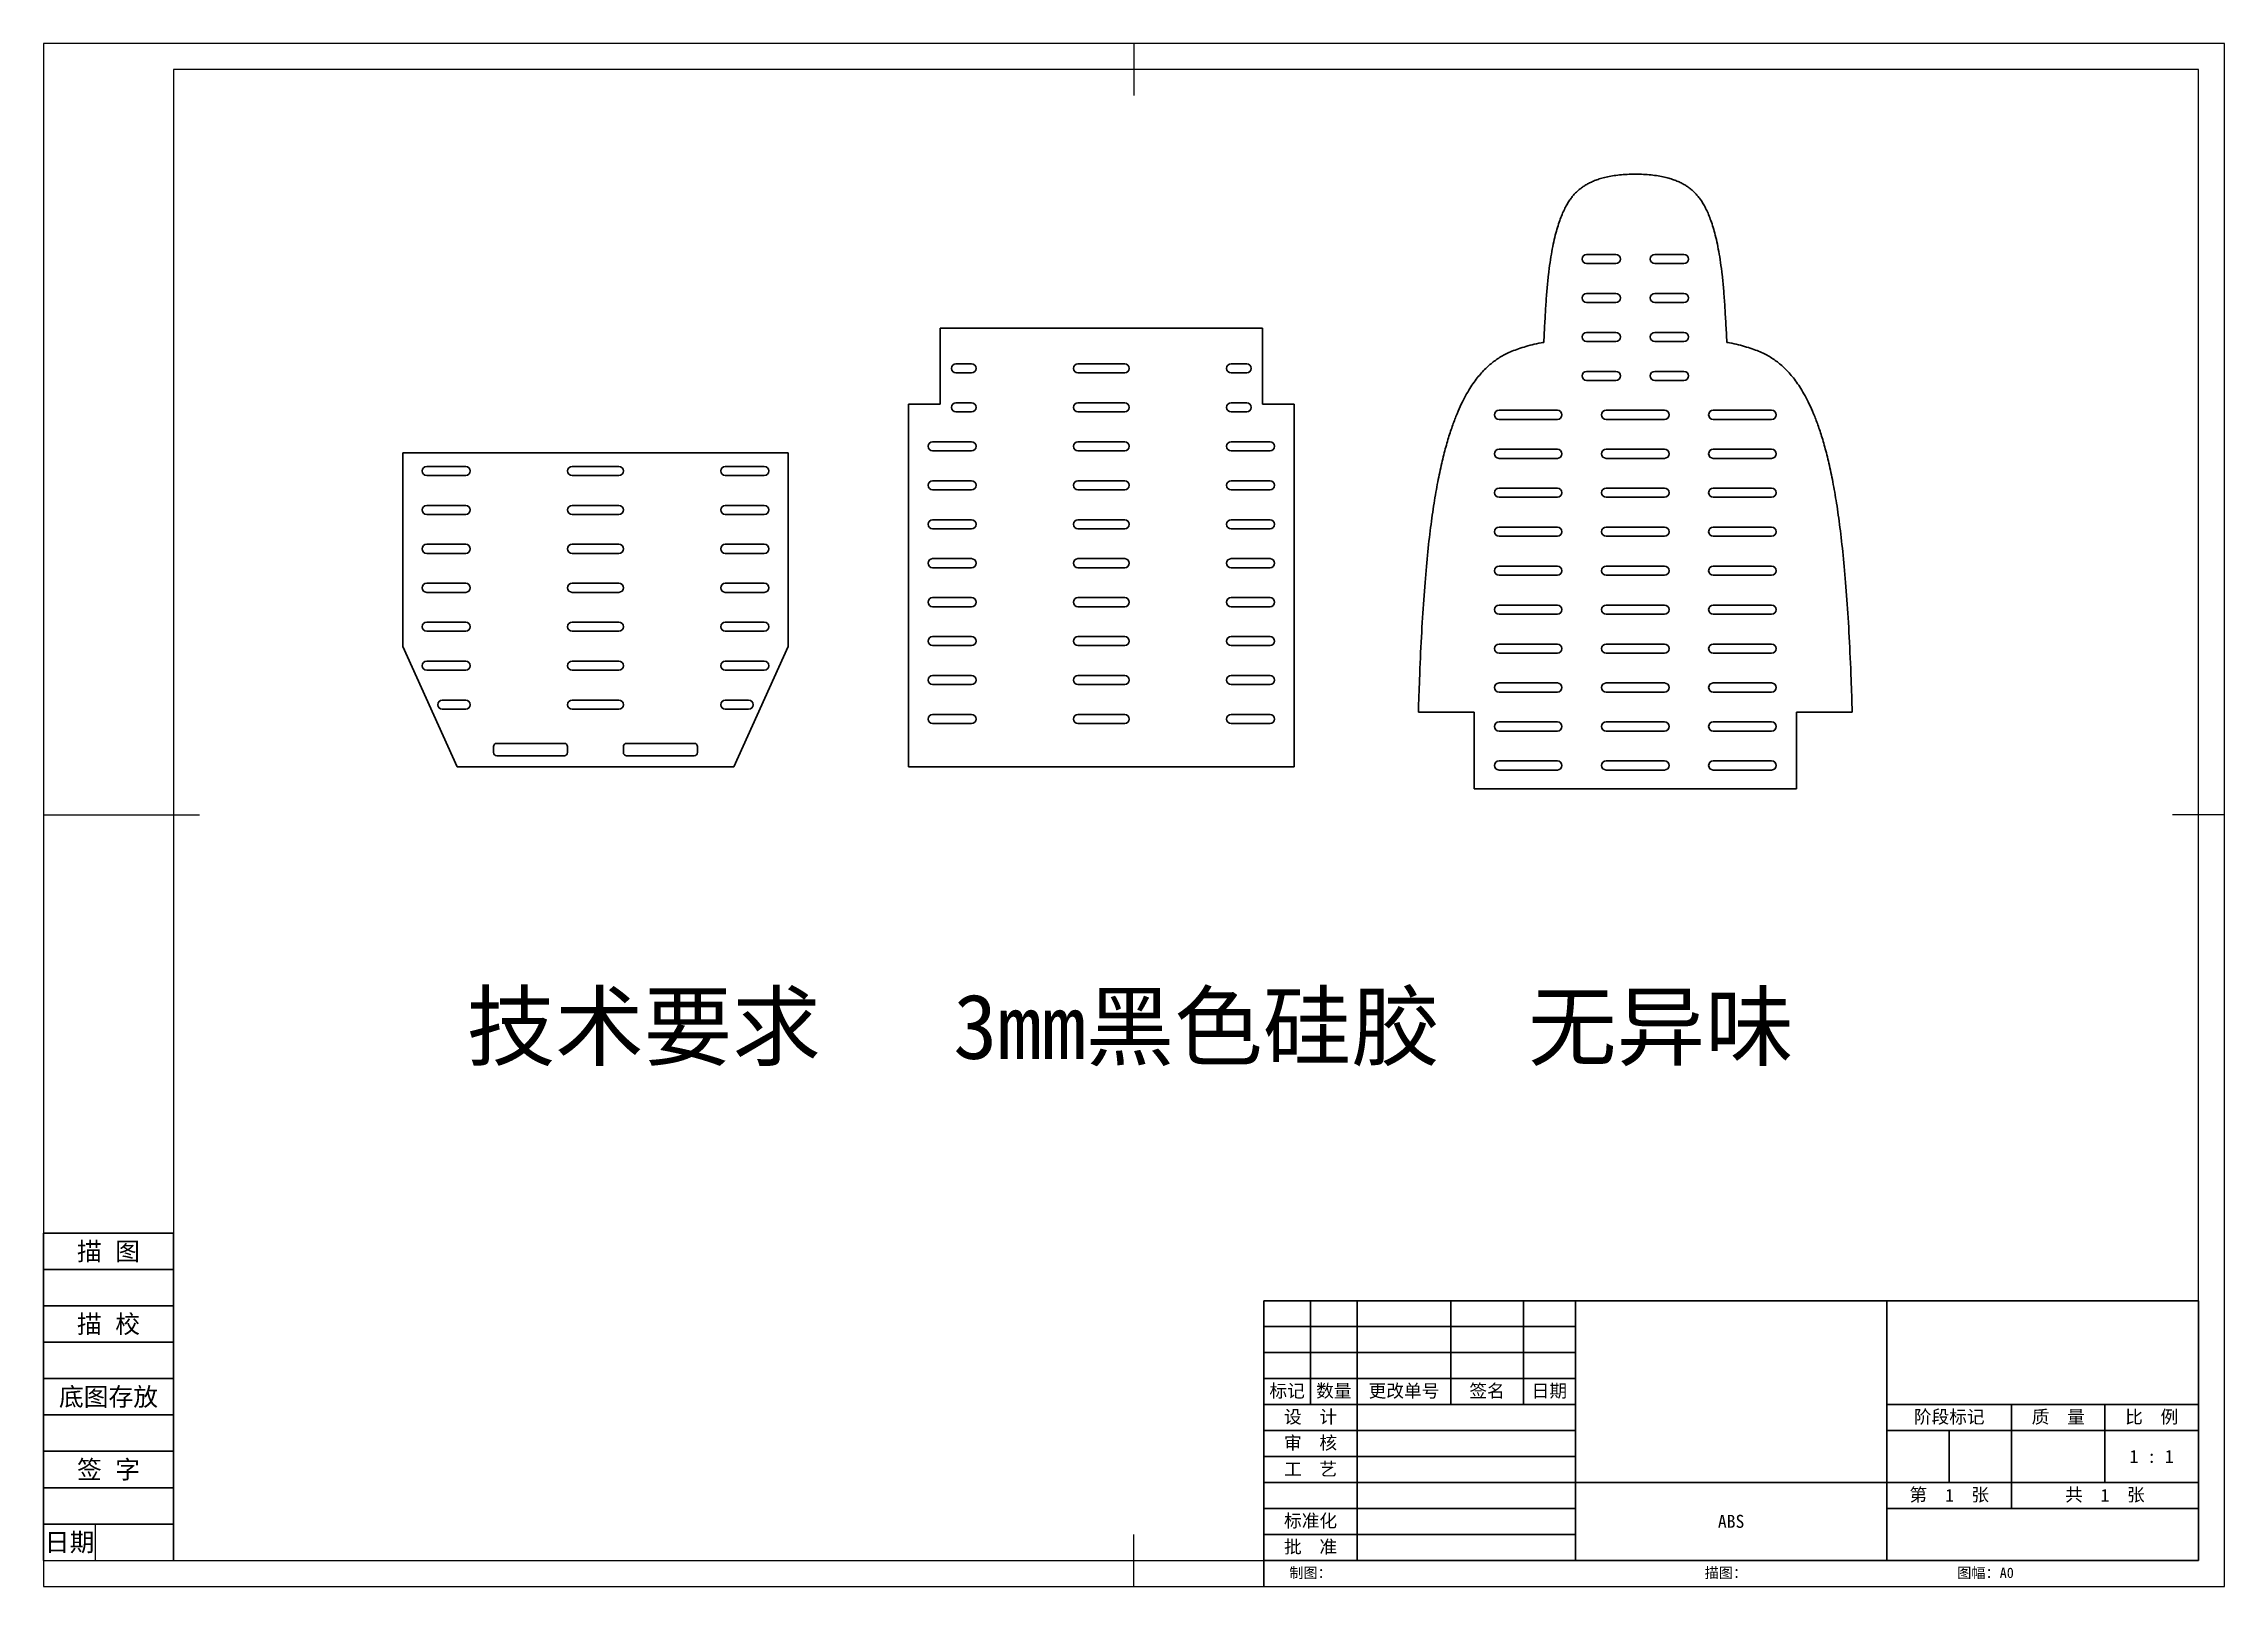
# Model space of a CAD drawing. Header units: inches. Extents: x 28126 to 31486, y -1219 to 1157.
import ezdxf

# ---------------------------------------------------------------- set-up
doc = ezdxf.new("R2010")
doc.units = ezdxf.units.IN
doc.layers.get('0').update_dxf_attribs({"lineweight": 30})
doc.layers.add('00_SPI-JTAG转接盒_DXF_FORMAT', color=7, linetype='Continuous')
doc.layers.add('尺寸线', color=3, linetype='Continuous')
doc.layers.add('粗实线', color=7, linetype='Continuous', lineweight=30)
doc.styles.get("Standard").update_dxf_attribs({"font": ''})
doc.styles.add('TEXTSTYLE_2', font='mhsuglm.ttf')
doc.styles.get('Standard').set_extended_font_data('SimSun')

msp = doc.modelspace()

# ---------------------------------------------------------------- linework, layer by layer
at = {"color": 7, "linetype": 'Continuous'}
for p, q in [((30548.3, 831.9), (30503.3, 831.9)), ((30548.3, 817.9), (30503.3, 817.9)), ((30653.3, 831.9), (30608.3, 831.9)), ((30653.3, 817.9), (30608.3, 817.9)), ((30548.3, 771.9), (30503.3, 771.9)), ((30548.3, 757.9), (30503.3, 757.9)), ((30653.3, 771.9), (30608.3, 771.9)), ((30653.3, 757.9), (30608.3, 757.9)), ((29507.1, 718.4), (30004.1, 718.4)), ((29507.1, 601.2), (29507.1, 718.4)), ((30004.1, 601.2), (30004.1, 718.4)), ((30548.3, 711.9), (30503.3, 711.9)), ((30653.3, 711.9), (30608.3, 711.9)), ((30548.3, 697.9), (30503.3, 697.9)), ((30653.3, 697.9), (30608.3, 697.9)), ((29555.6, 663.4), (29531.6, 663.4)), ((29555.6, 649.4), (29531.6, 649.4)), ((29791.6, 663.4), (29719.5, 663.4)), ((29791.6, 649.4), (29719.5, 649.4)), ((29979.6, 663.4), (29955.6, 663.4)), ((29979.6, 649.4), (29955.6, 649.4)), ((30548.3, 651.9), (30503.3, 651.9)), ((30653.3, 651.9), (30608.3, 651.9)), ((30548.3, 637.9), (30503.3, 637.9)), ((30653.3, 637.9), (30608.3, 637.9)), ((29458.6, 42.8), (29458.6, 601.2)), ((29507.1, 601.2), (29458.6, 601.2)), ((29555.6, 603.4), (29531.6, 603.4)), ((29555.6, 589.4), (29531.6, 589.4)), ((29791.6, 603.4), (29719.5, 603.4)), ((29791.6, 589.4), (29719.5, 589.4)), ((29979.6, 603.4), (29955.6, 603.4)), ((29979.6, 589.4), (29955.6, 589.4)), ((30052.6, 601.2), (30004.1, 601.2)), ((30052.6, 601.2), (30052.6, 42.8)), ((30458.3, 591.9), (30368.3, 591.9)), ((30458.3, 577.9), (30368.3, 577.9)), ((30623.3, 591.9), (30533.3, 591.9)), ((30623.3, 577.9), (30533.3, 577.9)), ((30788.3, 591.9), (30698.3, 591.9)), ((30788.3, 577.9), (30698.3, 577.9)), ((29555.6, 543.4), (29495.6, 543.4)), ((29791.6, 543.4), (29719.5, 543.4)), ((30015.6, 543.4), (29955.6, 543.4)), ((28679.2, 228.1), (28679.2, 526.3)), ((29273.2, 526.3), (28679.2, 526.3)), ((28776.2, 505.5), (28716.2, 505.5)), ((29012.2, 505.5), (28940.2, 505.5)), ((29236.2, 505.5), (29176.2, 505.5)), ((29273.2, 526.3), (29273.2, 228.1)), ((29555.6, 529.4), (29495.6, 529.4)), ((29791.6, 529.4), (29719.5, 529.4)), ((30015.6, 529.4), (29955.6, 529.4)), ((30458.3, 531.9), (30368.3, 531.9)), ((30458.3, 517.9), (30368.3, 517.9)), ((30623.3, 531.9), (30533.3, 531.9)), ((30623.3, 517.9), (30533.3, 517.9)), ((30788.3, 531.9), (30698.3, 531.9)), ((30788.3, 517.9), (30698.3, 517.9)), ((28776.2, 491.5), (28716.2, 491.5)), ((29012.2, 491.5), (28940.2, 491.5)), ((29236.2, 491.5), (29176.2, 491.5)), ((29555.6, 483.4), (29495.6, 483.4)), ((29791.6, 483.4), (29719.5, 483.4)), ((30015.6, 483.4), (29955.6, 483.4)), ((30458.3, 471.9), (30368.3, 471.9)), ((30623.3, 471.9), (30533.3, 471.9)), ((30788.3, 471.9), (30698.3, 471.9)), ((28776.2, 445.5), (28716.2, 445.5)), ((29012.2, 445.5), (28940.2, 445.5)), ((29236.2, 445.5), (29176.2, 445.5)), ((29555.6, 469.4), (29495.6, 469.4)), ((29791.6, 469.4), (29719.5, 469.4)), ((30015.6, 469.4), (29955.6, 469.4)), ((30458.3, 457.9), (30368.3, 457.9)), ((30623.3, 457.9), (30533.3, 457.9)), ((30788.3, 457.9), (30698.3, 457.9)), ((28776.2, 431.5), (28716.2, 431.5)), ((29012.2, 431.5), (28940.2, 431.5)), ((29236.2, 431.5), (29176.2, 431.5)), ((29555.6, 423.4), (29495.6, 423.4)), ((29555.6, 409.4), (29495.6, 409.4)), ((29791.6, 423.4), (29719.5, 423.4)), ((29791.6, 409.4), (29719.5, 409.4)), ((30015.6, 423.4), (29955.6, 423.4)), ((30015.6, 409.4), (29955.6, 409.4)), ((30458.3, 411.9), (30368.3, 411.9)), ((30623.3, 411.9), (30533.3, 411.9)), ((30788.3, 411.9), (30698.3, 411.9)), ((28776.2, 385.5), (28716.2, 385.5)), ((28776.2, 371.5), (28716.2, 371.5)), ((29012.2, 385.5), (28940.2, 385.5)), ((29012.2, 371.5), (28940.2, 371.5)), ((29236.2, 385.5), (29176.2, 385.5)), ((29236.2, 371.5), (29176.2, 371.5)), ((30458.3, 397.9), (30368.3, 397.9)), ((30623.3, 397.9), (30533.3, 397.9)), ((30788.3, 397.9), (30698.3, 397.9)), ((29555.6, 363.4), (29495.6, 363.4)), ((29555.6, 349.4), (29495.6, 349.4)), ((29791.6, 363.4), (29719.5, 363.4)), ((29791.6, 349.4), (29719.5, 349.4)), ((30015.6, 363.4), (29955.6, 363.4)), ((30015.6, 349.4), (29955.6, 349.4)), ((30458.3, 351.9), (30368.3, 351.9)), ((30458.3, 337.9), (30368.3, 337.9)), ((30623.3, 351.9), (30533.3, 351.9)), ((30623.3, 337.9), (30533.3, 337.9)), ((30788.3, 351.9), (30698.3, 351.9)), ((30788.3, 337.9), (30698.3, 337.9)), ((28776.2, 325.5), (28716.2, 325.5)), ((28776.2, 311.5), (28716.2, 311.5)), ((29012.2, 325.5), (28940.2, 325.5)), ((29012.2, 311.5), (28940.2, 311.5)), ((29236.2, 325.5), (29176.2, 325.5)), ((29236.2, 311.5), (29176.2, 311.5)), ((29555.6, 303.4), (29495.6, 303.4)), ((29791.6, 303.4), (29719.5, 303.4)), ((30015.6, 303.4), (29955.6, 303.4)), ((29555.6, 289.4), (29495.6, 289.4)), ((29791.6, 289.4), (29719.5, 289.4)), ((30015.6, 289.4), (29955.6, 289.4)), ((30458.3, 291.9), (30368.3, 291.9)), ((30458.3, 277.9), (30368.3, 277.9)), ((30623.3, 291.9), (30533.3, 291.9)), ((30623.3, 277.9), (30533.3, 277.9)), ((30788.3, 291.9), (30698.3, 291.9)), ((30788.3, 277.9), (30698.3, 277.9)), ((28776.2, 265.5), (28716.2, 265.5)), ((28776.2, 251.5), (28716.2, 251.5)), ((29012.2, 265.5), (28940.2, 265.5)), ((29012.2, 251.5), (28940.2, 251.5)), ((29236.2, 265.5), (29176.2, 265.5)), ((29236.2, 251.5), (29176.2, 251.5)), ((29555.6, 243.4), (29495.6, 243.4)), ((29791.6, 243.4), (29719.5, 243.4)), ((30015.6, 243.4), (29955.6, 243.4)), ((28763.1, 42.9), (28679.2, 228.1)), ((28776.2, 205.5), (28716.2, 205.5)), ((29012.2, 205.5), (28940.2, 205.5)), ((29236.2, 205.5), (29176.2, 205.5)), ((29273.2, 228.1), (29189.3, 42.9)), ((29555.6, 229.4), (29495.6, 229.4)), ((29791.6, 229.4), (29719.5, 229.4)), ((30015.6, 229.4), (29955.6, 229.4)), ((30458.3, 231.9), (30368.3, 231.9)), ((30458.3, 217.9), (30368.3, 217.9)), ((30623.3, 231.9), (30533.3, 231.9)), ((30623.3, 217.9), (30533.3, 217.9)), ((30788.3, 231.9), (30698.3, 231.9)), ((30788.3, 217.9), (30698.3, 217.9)), ((28776.2, 191.5), (28716.2, 191.5)), ((29012.2, 191.5), (28940.2, 191.5)), ((29236.2, 191.5), (29176.2, 191.5)), ((29555.6, 183.4), (29495.6, 183.4)), ((29555.6, 169.4), (29495.6, 169.4)), ((29791.6, 183.4), (29719.5, 183.4)), ((29791.6, 169.4), (29719.5, 169.4)), ((30015.6, 183.4), (29955.6, 183.4)), ((30015.6, 169.4), (29955.6, 169.4)), ((30458.3, 171.9), (30368.3, 171.9)), ((30623.3, 171.9), (30533.3, 171.9)), ((30788.3, 171.9), (30698.3, 171.9)), ((28776.2, 145.5), (28740.2, 145.5)), ((29012.2, 145.5), (28940.2, 145.5)), ((29212.2, 145.5), (29176.2, 145.5)), ((30458.3, 157.9), (30368.3, 157.9)), ((30623.3, 157.9), (30533.3, 157.9)), ((30788.3, 157.9), (30698.3, 157.9)), ((28776.2, 131.5), (28740.2, 131.5)), ((29012.2, 131.5), (28940.2, 131.5)), ((29212.2, 131.5), (29176.2, 131.5)), ((29555.6, 123.4), (29495.6, 123.4)), ((29555.6, 109.4), (29495.6, 109.4)), ((29791.6, 123.4), (29719.5, 123.4)), ((29791.6, 109.4), (29719.5, 109.4)), ((30015.6, 123.4), (29955.6, 123.4)), ((30015.6, 109.4), (29955.6, 109.4)), ((30244, 126.9), (30329.8, 126.9)), ((30329.8, 9.1), (30329.8, 126.9)), ((30458.3, 111.9), (30368.3, 111.9)), ((30623.3, 111.9), (30533.3, 111.9)), ((30788.3, 111.9), (30698.3, 111.9)), ((30912.5, 126.9), (30826.8, 126.9)), ((30826.8, 9.1), (30826.8, 126.9)), ((28819.2, 64.9), (28819.2, 73.9)), ((28824.2, 78.9), (28928.2, 78.9)), ((28933.2, 73.9), (28933.2, 64.9)), ((29019.2, 64.9), (29019.2, 73.9)), ((29024.2, 78.9), (29128.2, 78.9)), ((29133.2, 73.9), (29133.2, 64.9)), ((30458.3, 97.9), (30368.3, 97.9)), ((30623.3, 97.9), (30533.3, 97.9)), ((30788.3, 97.9), (30698.3, 97.9)), ((29189.3, 42.9), (28763.1, 42.9)), ((28928.2, 59.9), (28824.2, 59.9)), ((29128.2, 59.9), (29024.2, 59.9)), ((30052.6, 42.8), (29458.6, 42.8)), ((30458.3, 51.9), (30368.3, 51.9)), ((30458.3, 37.9), (30368.3, 37.9)), ((30623.3, 51.9), (30533.3, 51.9)), ((30623.3, 37.9), (30533.3, 37.9)), ((30788.3, 51.9), (30698.3, 51.9)), ((30788.3, 37.9), (30698.3, 37.9)), ((30826.8, 9.1), (30329.8, 9.1))]:
    msp.add_line(p, q, dxfattribs=at)
for centre, radius, start, end in [((30503.3, 824.9), 7, 90, 270), ((30548.3, 824.9), 7, 270, 90), ((30608.3, 824.9), 7, 90, 270), ((30653.3, 824.9), 7, 270, 90), ((30503.3, 764.9), 7, 90, 270), ((30548.3, 764.9), 7, 270, 90), ((30608.3, 764.9), 7, 90, 270), ((30653.3, 764.9), 7, 270, 90), ((30503.3, 704.9), 7, 90, 270), ((30548.3, 704.9), 7, 270, 90), ((30608.3, 704.9), 7, 90, 270), ((30653.3, 704.9), 7, 270, 90), ((29531.6, 656.4), 7, 90, 270), ((29555.6, 656.4), 7, 270, 90), ((29719.5, 656.4), 7, 90, 270), ((29791.6, 656.4), 7, 270, 90), ((29955.6, 656.4), 7, 90, 270), ((29979.6, 656.4), 7, 270, 90), ((30503.3, 644.9), 7, 90, 270), ((30548.3, 644.9), 7, 270, 90), ((30608.3, 644.9), 7, 90, 270), ((30653.3, 644.9), 7, 270, 90), ((29531.6, 596.4), 7, 90, 270), ((29555.6, 596.4), 7, 270, 90), ((29719.5, 596.4), 7, 90, 270), ((29791.6, 596.4), 7, 270, 90), ((29955.6, 596.4), 7, 90, 270), ((29979.6, 596.4), 7, 270, 90), ((30368.3, 584.9), 7, 90, 270), ((30458.3, 584.9), 7, 270, 90), ((30533.3, 584.9), 7, 90, 270), ((30623.3, 584.9), 7, 270, 90), ((30698.3, 584.9), 7, 90, 270), ((30788.3, 584.9), 7, 270, 90), ((29495.6, 536.4), 7, 90, 270), ((29555.6, 536.4), 7, 270, 90), ((29719.5, 536.4), 7, 90, 270), ((29791.6, 536.4), 7, 270, 90), ((29955.6, 536.4), 7, 90, 270), ((30015.6, 536.4), 7, 270, 90), ((28716.2, 498.5), 7, 90, 270), ((28776.2, 498.5), 7, 270, 90), ((28940.2, 498.5), 7, 90, 270), ((29012.2, 498.5), 7, 270, 90), ((29176.2, 498.5), 7, 90, 270), ((29236.2, 498.5), 7, 270, 90), ((30368.3, 524.9), 7, 90, 270), ((30458.3, 524.9), 7, 270, 90), ((30533.3, 524.9), 7, 90, 270), ((30623.3, 524.9), 7, 270, 90), ((30698.3, 524.9), 7, 90, 270), ((30788.3, 524.9), 7, 270, 90), ((29495.6, 476.4), 7, 90, 270), ((29555.6, 476.4), 7, 270, 90), ((29719.5, 476.4), 7, 90, 270), ((29791.6, 476.4), 7, 270, 90), ((29955.6, 476.4), 7, 90, 270), ((30015.6, 476.4), 7, 270, 90), ((30368.3, 464.9), 7, 90, 270), ((30458.3, 464.9), 7, 270, 90), ((30533.3, 464.9), 7, 90, 270), ((30623.3, 464.9), 7, 270, 90), ((30698.3, 464.9), 7, 90, 270), ((30788.3, 464.9), 7, 270, 90), ((28716.2, 438.5), 7, 90, 270), ((28776.2, 438.5), 7, 270, 90), ((28940.2, 438.5), 7, 90, 270), ((29012.2, 438.5), 7, 270, 90), ((29176.2, 438.5), 7, 90, 270), ((29236.2, 438.5), 7, 270, 90), ((29495.6, 416.4), 7, 90, 270), ((29555.6, 416.4), 7, 270, 90), ((29719.5, 416.4), 7, 90, 270), ((29791.6, 416.4), 7, 270, 90), ((29955.6, 416.4), 7, 90, 270), ((30015.6, 416.4), 7, 270, 90), ((30368.3, 404.9), 7, 90, 270), ((30458.3, 404.9), 7, 270, 90), ((30533.3, 404.9), 7, 90, 270), ((30623.3, 404.9), 7, 270, 90), ((30698.3, 404.9), 7, 90, 270), ((30788.3, 404.9), 7, 270, 90), ((28716.2, 378.5), 7, 90, 270), ((28776.2, 378.5), 7, 270, 90), ((28940.2, 378.5), 7, 90, 270), ((29012.2, 378.5), 7, 270, 90), ((29176.2, 378.5), 7, 90, 270), ((29236.2, 378.5), 7, 270, 90), ((29495.6, 356.4), 7, 90, 270), ((29555.6, 356.4), 7, 270, 90), ((29719.5, 356.4), 7, 90, 270), ((29791.6, 356.4), 7, 270, 90), ((29955.6, 356.4), 7, 90, 270), ((30015.6, 356.4), 7, 270, 90), ((30368.3, 344.9), 7, 90, 270), ((30458.3, 344.9), 7, 270, 90), ((30533.3, 344.9), 7, 90, 270), ((30623.3, 344.9), 7, 270, 90), ((30698.3, 344.9), 7, 90, 270), ((30788.3, 344.9), 7, 270, 90), ((28716.2, 318.5), 7, 90, 270), ((28776.2, 318.5), 7, 270, 90), ((28940.2, 318.5), 7, 90, 270), ((29012.2, 318.5), 7, 270, 90), ((29176.2, 318.5), 7, 90, 270), ((29236.2, 318.5), 7, 270, 90), ((29495.6, 296.4), 7, 90, 270), ((29555.6, 296.4), 7, 270, 90), ((29719.5, 296.4), 7, 90, 270), ((29791.6, 296.4), 7, 270, 90), ((29955.6, 296.4), 7, 90, 270), ((30015.6, 296.4), 7, 270, 90), ((30368.3, 284.9), 7, 90, 270), ((30458.3, 284.9), 7, 270, 90), ((30533.3, 284.9), 7, 90, 270), ((30623.3, 284.9), 7, 270, 90), ((30698.3, 284.9), 7, 90, 270), ((30788.3, 284.9), 7, 270, 90), ((28716.2, 258.5), 7, 90, 270), ((28776.2, 258.5), 7, 270, 90), ((28940.2, 258.5), 7, 90, 270), ((29012.2, 258.5), 7, 270, 90), ((29176.2, 258.5), 7, 90, 270), ((29236.2, 258.5), 7, 270, 90), ((29495.6, 236.4), 7, 90, 270), ((29555.6, 236.4), 7, 270, 90), ((29719.5, 236.4), 7, 90, 270), ((29791.6, 236.4), 7, 270, 90), ((29955.6, 236.4), 7, 90, 270), ((30015.6, 236.4), 7, 270, 90), ((28716.2, 198.5), 7, 90, 270), ((28776.2, 198.5), 7, 270, 90), ((28940.2, 198.5), 7, 90, 270), ((29012.2, 198.5), 7, 270, 90), ((29176.2, 198.5), 7, 90, 270), ((29236.2, 198.5), 7, 270, 90), ((30368.3, 224.9), 7, 90, 270), ((30458.3, 224.9), 7, 270, 90), ((30533.3, 224.9), 7, 90, 270), ((30623.3, 224.9), 7, 270, 90), ((30698.3, 224.9), 7, 90, 270), ((30788.3, 224.9), 7, 270, 90), ((29495.6, 176.4), 7, 90, 270), ((29555.6, 176.4), 7, 270, 90), ((29719.5, 176.4), 7, 90, 270), ((29791.6, 176.4), 7, 270, 90), ((29955.6, 176.4), 7, 90, 270), ((30015.6, 176.4), 7, 270, 90), ((30368.3, 164.9), 7, 90, 270), ((30458.3, 164.9), 7, 270, 90), ((30533.3, 164.9), 7, 90, 270), ((30623.3, 164.9), 7, 270, 90), ((30698.3, 164.9), 7, 90, 270), ((30788.3, 164.9), 7, 270, 90), ((28740.2, 138.5), 7, 90, 270), ((28776.2, 138.5), 7, 270, 90), ((28940.2, 138.5), 7, 90, 270), ((29012.2, 138.5), 7, 270, 90), ((29176.2, 138.5), 7, 90, 270), ((29212.2, 138.5), 7, 270, 90), ((29495.6, 116.4), 7, 90, 270), ((29555.6, 116.4), 7, 270, 90), ((29719.5, 116.4), 7, 90, 270), ((29791.6, 116.4), 7, 270, 90), ((29955.6, 116.4), 7, 90, 270), ((30015.6, 116.4), 7, 270, 90), ((30368.3, 104.9), 7, 90, 270), ((30458.3, 104.9), 7, 270, 90), ((30533.3, 104.9), 7, 90, 270), ((30623.3, 104.9), 7, 270, 90), ((30698.3, 104.9), 7, 90, 270), ((30788.3, 104.9), 7, 270, 90), ((28824.2, 73.9), 5, 90, 180), ((28928.2, 73.9), 5, 0, 90), ((29024.2, 73.9), 5, 90, 180), ((29128.2, 73.9), 5, 0, 90), ((28824.2, 64.9), 5, 180, 270), ((28928.2, 64.9), 5, 270, 0), ((29024.2, 64.9), 5, 180, 270), ((29128.2, 64.9), 5, 270, 0), ((30368.3, 44.9), 7, 90, 270), ((30458.3, 44.9), 7, 270, 90), ((30533.3, 44.9), 7, 90, 270), ((30623.3, 44.9), 7, 270, 90), ((30698.3, 44.9), 7, 90, 270), ((30788.3, 44.9), 7, 270, 90)]:
    msp.add_arc(centre, radius, start, end, dxfattribs=at)
for points, knots in [([(30578.3, 955.5), (30574, 955.6), (30565.7, 955.4), (30553.8, 954.4), (30543, 953), (30533.2, 951.1), (30524.6, 948.8), (30517.2, 946.3), (30510.7, 943.5), (30504.7, 940.5), (30499.3, 937.3), (30494.3, 933.7), (30489.6, 929.9), (30485.3, 925.7), (30481.2, 921.1), (30477.3, 915.9), (30473.6, 910), (30469.9, 903.2), (30466.3, 895.5), (30462.7, 886.6), (30459.2, 876.4), (30455.8, 864.8), (30452.6, 851.6), (30449.6, 836.6), (30446.9, 819.7), (30444.4, 800.8), (30442.3, 779.5), (30440.5, 755.8), (30439, 729.7), (30437.9, 709.2), (30437.3, 697.7), (30437.2, 696.4)], [0, 0, 0, 0, 0.035658, 0.071201, 0.106744, 0.142287, 0.177829, 0.213372, 0.248915, 0.284458, 0.32, 0.355543, 0.391086, 0.426629, 0.462171, 0.497714, 0.533257, 0.5688, 0.604343, 0.639885, 0.675428, 0.710971, 0.746514, 0.782056, 0.817599, 0.853142, 0.888685, 0.924227, 0.95977, 0.995313, 1, 1, 1, 1]), ([(30719.3, 696.4), (30719.3, 697.7), (30718.7, 709.2), (30717.6, 729.7), (30716, 755.9), (30714.3, 779.5), (30712.2, 800.8), (30709.7, 819.8), (30706.9, 836.6), (30704, 851.6), (30700.8, 864.8), (30697.4, 876.4), (30693.9, 886.6), (30690.3, 895.5), (30686.7, 903.3), (30683, 910), (30679.2, 915.9), (30675.3, 921.1), (30671.3, 925.7), (30666.9, 929.9), (30662.3, 933.7), (30657.3, 937.3), (30651.8, 940.6), (30645.8, 943.6), (30639.3, 946.3), (30631.9, 948.8), (30623.4, 951.1), (30613.6, 953), (30602.7, 954.4), (30590.9, 955.4), (30582.6, 955.6), (30578.3, 955.5)], [0, 0, 0, 0, 0.004686, 0.040229, 0.075772, 0.111315, 0.146857, 0.1824, 0.217943, 0.253486, 0.289029, 0.324571, 0.360114, 0.395657, 0.4312, 0.466743, 0.502285, 0.537828, 0.573371, 0.608914, 0.644457, 0.679999, 0.715542, 0.751085, 0.786628, 0.822171, 0.857713, 0.893256, 0.928799, 0.964342, 1, 1, 1, 1]), ([(30437.2, 696.4), (30435.9, 696.2), (30429.6, 695.1), (30419.1, 692.9), (30406.6, 689.4), (30395.4, 685.7), (30385.7, 681.9), (30377.2, 677.8), (30369.6, 673.6), (30362.7, 668.9), (30356, 663.8), (30349.4, 658), (30342.9, 651.4), (30336.4, 643.9), (30329.8, 635.4), (30323.3, 625.6), (30316.7, 614.5), (30310.2, 601.7), (30303.6, 586.9), (30297, 569.7), (30290.4, 549.9), (30283.9, 526.9), (30277.6, 500.5), (30271.7, 470.4), (30266.1, 436), (30260.9, 396.7), (30256.3, 352.1), (30252.2, 301.3), (30248.6, 243.6), (30246, 185.1), (30244.6, 144.3), (30244, 126.9)], [0, 0, 0, 0, 0.009335, 0.045115, 0.080895, 0.116675, 0.152456, 0.188236, 0.224016, 0.259796, 0.295577, 0.331357, 0.367137, 0.402917, 0.438697, 0.474478, 0.510258, 0.546038, 0.581818, 0.617598, 0.653379, 0.689159, 0.724939, 0.760719, 0.796499, 0.83228, 0.86806, 0.90384, 0.93962, 0.9754, 1, 1, 1, 1]), ([(30912.5, 126.9), (30912, 144.3), (30910.6, 185.1), (30908, 243.6), (30904.4, 301.3), (30900.3, 352.1), (30895.6, 396.7), (30890.5, 435.9), (30884.9, 470.4), (30878.9, 500.5), (30872.7, 526.9), (30866.2, 549.9), (30859.6, 569.7), (30853, 586.8), (30846.4, 601.6), (30839.8, 614.5), (30833.3, 625.6), (30826.7, 635.4), (30820.2, 643.9), (30813.6, 651.4), (30807.1, 658), (30800.6, 663.8), (30793.9, 668.9), (30786.9, 673.6), (30779.4, 677.8), (30770.9, 681.9), (30761.1, 685.7), (30750, 689.4), (30737.5, 692.9), (30726.9, 695.1), (30720.6, 696.2), (30719.3, 696.4)], [0, 0, 0, 0, 0.0246, 0.06038, 0.09616, 0.13194, 0.167721, 0.203501, 0.239281, 0.275061, 0.310842, 0.346622, 0.382402, 0.418183, 0.453963, 0.489743, 0.525523, 0.561304, 0.597084, 0.632864, 0.668644, 0.704425, 0.740205, 0.775985, 0.811765, 0.847546, 0.883326, 0.919106, 0.954886, 0.990667, 1, 1, 1, 1])]:
    msp.add_open_spline(points, degree=3, knots=knots, dxfattribs=at)
at = {"layer": '00_SPI-JTAG转接盒_DXF_FORMAT', "color": 1, "linetype": 'Continuous'}
for p, q in [((28125.9, 1156.6), (28125.9, -1219.4)), ((31485.9, 1156.6), (28125.9, 1156.6)), ((31485.9, -1219.4), (31485.9, 1156.6)), ((28125.9, -1179.4), (28125.9, -675.4)), ((28125.9, -675.4), (28325.9, -675.4)), ((28325.9, -675.4), (28125.9, -675.4)), ((28325.9, -1179.4), (28325.9, -675.4)), ((28125.9, -731.4), (28325.9, -731.4)), ((28325.9, -731.4), (28125.9, -731.4)), ((28125.9, -787.4), (28325.9, -787.4)), ((28325.9, -787.4), (28125.9, -787.4)), ((28125.9, -843.4), (28325.9, -843.4)), ((28325.9, -843.4), (28125.9, -843.4)), ((28125.9, -899.4), (28325.9, -899.4)), ((28325.9, -899.4), (28125.9, -899.4)), ((28125.9, -955.4), (28325.9, -955.4)), ((28325.9, -955.4), (28125.9, -955.4)), ((28125.9, -1011.4), (28325.9, -1011.4)), ((28325.9, -1011.4), (28125.9, -1011.4)), ((28125.9, -1067.4), (28325.9, -1067.4)), ((28325.9, -1067.4), (28125.9, -1067.4)), ((28125.9, -1123.4), (28325.9, -1123.4)), ((28325.9, -1123.4), (28125.9, -1123.4)), ((28205.9, -1179.4), (28205.9, -1123.4)), ((28205.9, -1179.4), (28205.9, -1123.4)), ((28125.9, -1179.4), (28325.9, -1179.4)), ((28125.9, -1179.4), (28325.9, -1179.4)), ((28125.9, -1219.4), (31485.9, -1219.4))]:
    msp.add_line(p, q, dxfattribs=at)
at = {"layer": '00_SPI-JTAG转接盒_DXF_FORMAT', "color": 7, "linetype": 'Continuous'}
for p, q in [((29805.9, 1156.6), (29805.9, 1076.6)), ((28325.9, 1116.6), (28325.9, -1179.4)), ((31445.9, 1116.6), (28325.9, 1116.6)), ((31445.9, -1179.4), (31445.9, 1116.6)), ((28125.9, -31.4), (28365.9, -31.4)), ((31485.9, -31.4), (31405.9, -31.4)), ((29805.9, -1219.4), (29805.9, -1139.4)), ((28325.9, -1179.4), (31445.9, -1179.4))]:
    msp.add_line(p, q, dxfattribs=at)
at = {"layer": '粗实线'}
for p, q in [((30005.9, -779.4), (30485.9, -779.4)), ((30005.9, -1179.4), (30005.9, -779.4)), ((30077.9, -939.4), (30077.9, -779.4)), ((30149.9, -1179.4), (30149.9, -779.4)), ((30293.9, -779.4), (30405.9, -779.4)), ((30293.9, -939.4), (30293.9, -779.4)), ((30405.9, -779.4), (30405.9, -939.4)), ((30485.9, -779.4), (30485.9, -1179.4)), ((30965.9, -779.4), (30485.9, -779.4)), ((30541.9, -779.4), (30781.9, -779.4)), ((30645.9, -779.4), (31445.9, -779.4)), ((30781.9, -779.4), (31205.9, -779.4)), ((30965.9, -779.4), (31445.9, -779.4)), ((30965.9, -939.4), (30965.9, -779.4)), ((31445.9, -1179.4), (31445.9, -779.4)), ((30005.9, -819.4), (30485.9, -819.4)), ((30005.9, -859.4), (30485.9, -859.4)), ((30005.9, -899.4), (30485.9, -899.4)), ((30005.9, -939.4), (30077.9, -939.4)), ((30005.9, -939.4), (30485.9, -939.4)), ((30149.9, -939.4), (30293.9, -939.4)), ((30965.9, -939.4), (31445.9, -939.4)), ((30965.9, -979.4), (30965.9, -939.4)), ((31157.9, -939.4), (31157.9, -1099.4)), ((31301.9, -939.4), (31301.9, -1059.4)), ((30005.9, -979.4), (30485.9, -979.4)), ((30965.9, -979.4), (31061.9, -979.4)), ((30965.9, -979.4), (31445.9, -979.4)), ((30965.9, -1059.4), (30965.9, -979.4)), ((31029.9, -979.4), (31029.9, -979.4)), ((31061.9, -979.4), (31157.9, -979.4)), ((31061.9, -979.4), (31061.9, -1059.4)), ((31093.9, -979.4), (31093.9, -979.4)), ((31157.9, -979.4), (31301.9, -979.4)), ((30005.9, -1019.4), (30485.9, -1019.4)), ((30005.9, -1059.4), (30485.9, -1059.4)), ((30965.9, -1059.4), (30485.9, -1059.4)), ((30965.9, -1059.4), (31445.9, -1059.4)), ((30965.9, -1179.4), (30965.9, -1059.4)), ((30005.9, -1099.4), (30485.9, -1099.4)), ((31445.9, -1099.4), (30965.9, -1099.4)), ((30005.9, -1139.4), (30485.9, -1139.4)), ((30005.9, -1179.4), (31445.9, -1179.4)), ((30005.9, -1179.4), (30005.9, -1219.4))]:
    msp.add_line(p, q, dxfattribs=at)

# ---------------------------------------------------------------- texts
at = {"layer": '00_SPI-JTAG转接盒_DXF_FORMAT', "color": 3, "linetype": 'Continuous', "char_height": 28, "attachment_point": 2, "line_spacing_factor": 0.9, "style": 'TEXTSTYLE_2'}
for s, insert, width in [('描  图', (28225.9, -689.4), 200), ('描  校', (28225.9, -801.4), 200), ('底图存放', (28225.9, -913.4), 200), ('签  字', (28225.9, -1025.4), 200), ('日期', (28165.9, -1137.4), 80)]:
    msp.add_mtext(s, dxfattribs=dict(at, insert=insert, width=width))
at = {"layer": '尺寸线', "lineweight": -3, "insert": (28777.7, -307), "char_height": 100, "width": 4081.701, "attachment_point": 1}
msp.add_mtext('技术要求   3mm黑色硅胶  无异味', dxfattribs=at)
at = {"layer": '粗实线', "attachment_point": 5}
for s, insert, char_height, width in [('{\\fSimSun|b0|i0|c134|p54;标记}', (30041.9, -919.4), 20, 72), ('{\\fSimSun|b0|i0|c134|p54;数量}', (30113.9, -919.4), 20, 72), ('{\\fSimSun|b0|i0|c134|p54;更改单号}', (30221.9, -919.4), 20, 125.29), ('{\\fSimSun|b0|i0|c134|p54;签名}', (30349.9, -919.4), 20, 84.963), ('{\\fSimSun|b0|i0|c134|p54;日期}', (30445.9, -919.4), 20, 84.963), ('{\\fSimSun|b0|i0|c134|p54;设  计}', (30077.9, -959.4), 20, 109.342), ('{\\fSimSun|b0|i0|c134|p54;阶段标记}', (31061.9, -959.4), 20, 131.432), ('{\\fSimSun|b0|i0|c134|p54;质  量}', (31229.9, -959.4), 20, 144), ('{\\fSimSun|b0|i0|c134|p54;比  例}', (31373.9, -959.4), 20, 144), ('{\\fSimSun|b0|i0|c134|p2;1 : 1}', (31373.9, -1019.4), 20, 107.055), ('{\\fSimSun|b0|i0|c134|p54;第     张}', (31061.9, -1079.4), 20, 215.674), ('{\\fSimSun|b0|i0|c134|p2;1}', (31062.5, -1079.2), 20, 144), ('{\\fSimSun|b0|i0|c134|p54;共     张}', (31301.9, -1079.4), 20, 230.554), ('{\\fSimSun|b0|i0|c134|p2;1}', (31301.9, -1079.2), 20, 144), ('{\\fSimSun|b0|i0|c134|p54;批  准}', (30077.9, -1159.4), 20, 109.342), ('{\\fSimSun|b0|i0|c134|p54;制图：}', (30077.9, -1199.4), 16, 86.439), ('{\\fSimSun|b0|i0|c134|p54;描图：}', (30717.9, -1199.4), 16, 86.439), ('{\\fSimSun|b0|i0|c134|p2;图幅：A0}', (31117.9, -1199.4), 16, 160.892)]:
    msp.add_mtext(s, dxfattribs=dict(at, insert=insert, char_height=char_height, width=width))
at = {"layer": '粗实线', "char_height": 20, "attachment_point": 5}
for s, insert in [('{\\fSimSun|b0|i0|c134|p54;审  核}', (30077.9, -999.4)), ('{\\fSimSun|b0|i0|c134|p54;工  艺}', (30077.9, -1039.4)), ('{\\fSimSun|b0|i0|c134|p54;标准化}', (30077.9, -1119.4)), ('{\\fSimSun|b0|i0|c134|p54;ABS}', (30725.9, -1119.4))]:
    msp.add_mtext(s, dxfattribs=dict(at, insert=insert))

doc.saveas('drawing.dxf')
